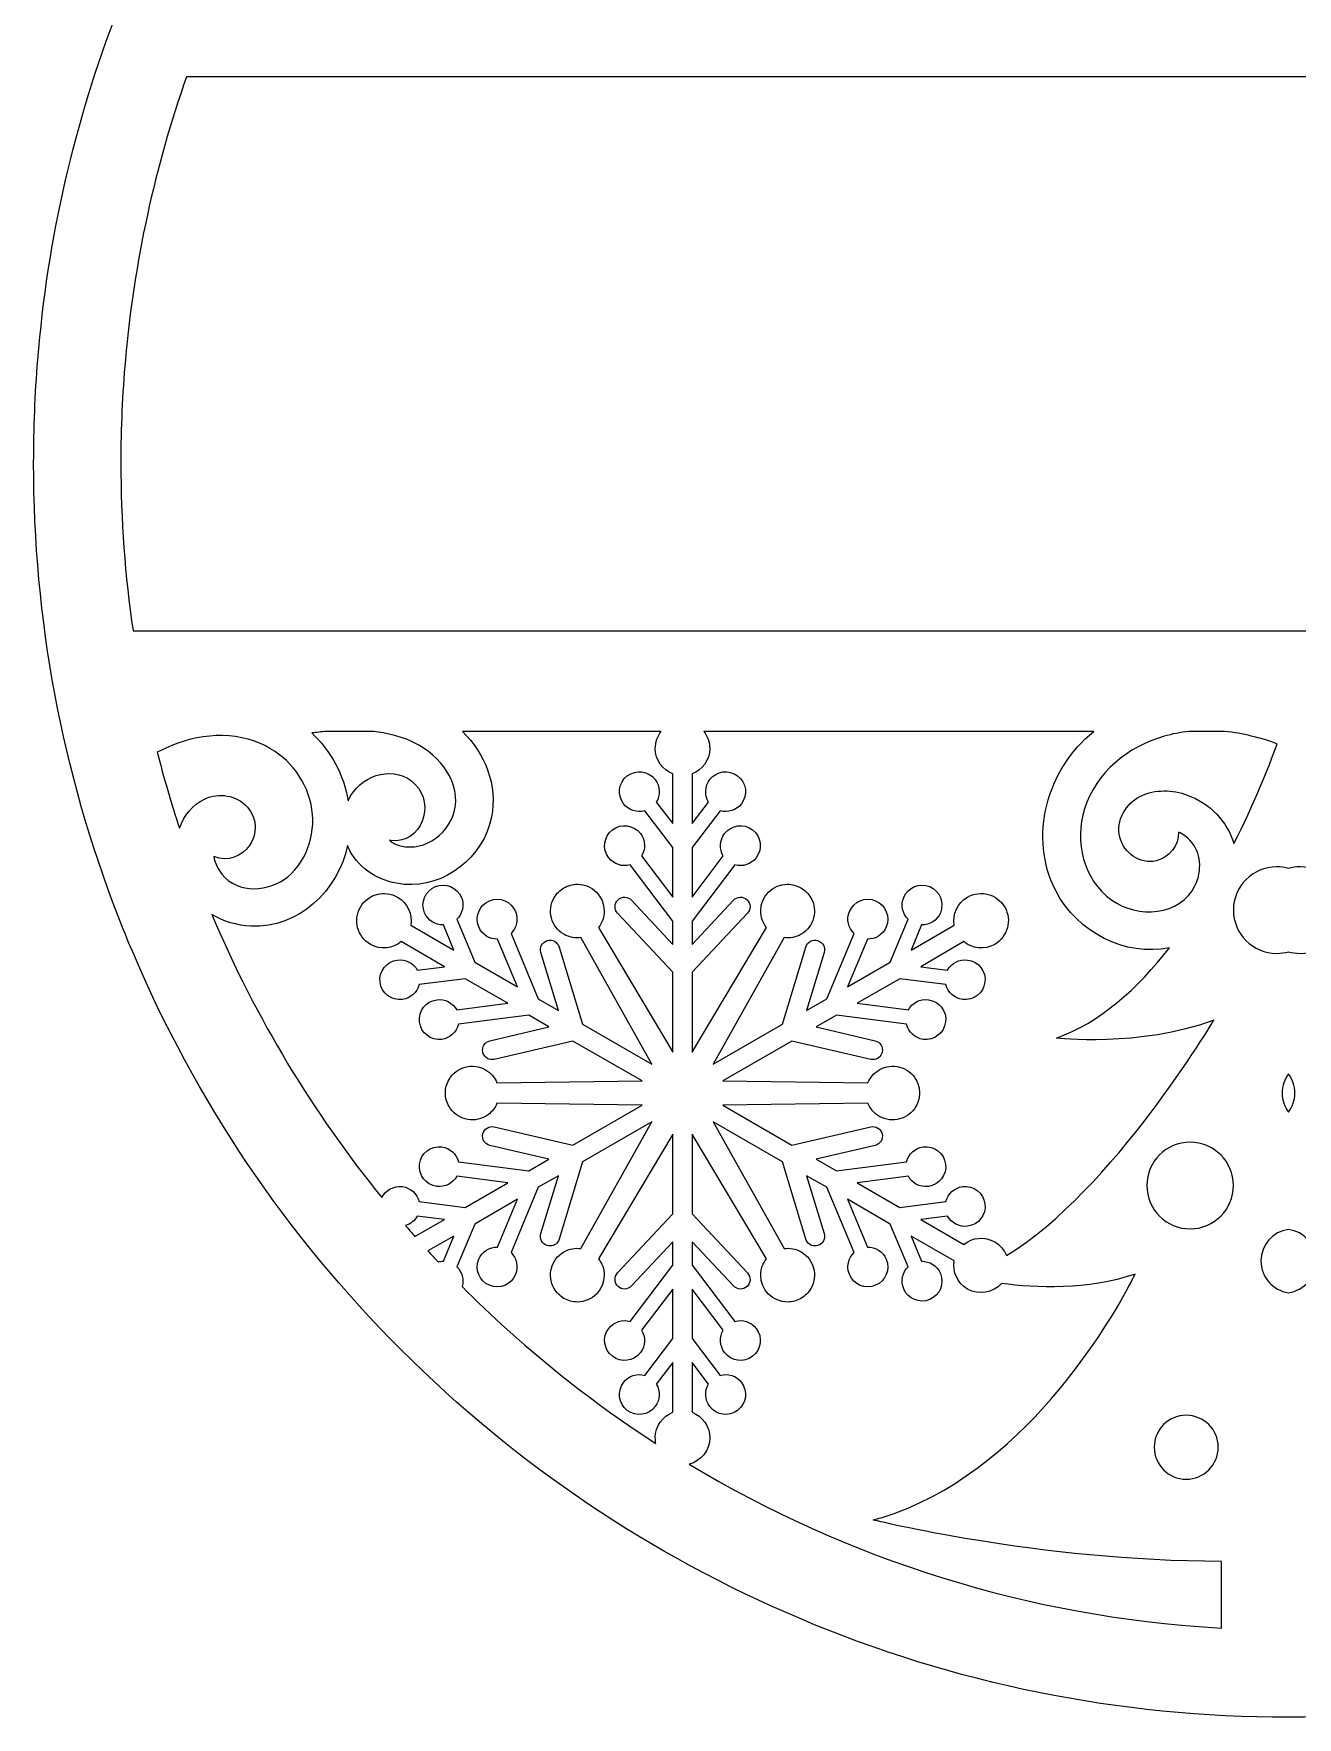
# Model space of a CAD drawing. Extents: x 245 to 395, y -200 to 2.
# Drawn here: x 244.9 to 320.5, y -200 to -99.2 of the extents above; entities that cross this region are included whole.
import ezdxf

# ---------------------------------------------------------------- set-up
doc = ezdxf.new("R2010")
doc.units = 0
doc.header["$MEASUREMENT"] = 0
doc.layers.add('Layer 1', color=7, linetype='Continuous', lineweight=0)

msp = doc.modelspace()

# ---------------------------------------------------------------- linework, layer by layer
at = {"layer": 'Layer 1'}
for points, knots in [([(394.88, -118.71), (394.3, -111.49), (392.69, -104.46), (390.07, -97.72), (389.8, -97.02), (389.52, -96.32), (389.22, -95.63), (387.93, -92.57), (386.45, -89.63), (384.79, -86.8), (384.3, -85.97), (383.8, -85.16), (383.29, -84.36), (382.72, -83.47), (382.13, -82.59), (381.52, -81.72), (385.57, -83.45), (390.63, -83.06), (393.21, -79.07), (393.68, -78.35), (393.04, -77.55), (392.3, -77.49), (387.58, -77.11), (384.89, -72.02), (383.73, -67.98), (382.27, -62.93), (381.74, -57.31), (378.04, -53.26), (376.43, -51.5), (374.46, -50.28), (372.32, -49.44), (375.06, -49.08), (377.74, -48.41), (380.25, -47.16), (384.93, -44.83), (388.84, -40.4), (389.04, -34.99), (389.28, -29), (385.24, -23.87), (380.59, -20.58), (375.56, -17.02), (369.61, -15.14), (364.36, -11.96), (361.85, -10.43), (359.72, -8.58), (357.75, -6.39), (356.03, -4.46), (354.29, -2.41), (351.98, -1.16), (346.82, 1.65), (340.86, -1), (337.47, -5.3), (335.6, -7.68), (334.35, -10.45), (333.26, -13.26), (332.02, -16.43), (330.86, -19.65), (329.68, -22.85), (329.47, -23.42), (329.26, -23.98), (329.05, -24.55), (328.59, -22.86), (327.26, -21.48), (325.5, -20.69), (324.06, -20.05), (322.44, -19.63), (320.89, -19.4), (320.6, -19.36), (320.3, -19.34), (320, -19.33), (319.7, -19.34), (319.41, -19.36), (319.11, -19.4), (317.56, -19.63), (315.94, -20.05), (314.5, -20.69), (312.74, -21.48), (311.41, -22.86), (310.96, -24.55), (310.74, -23.98), (310.53, -23.42), (310.32, -22.85), (309.14, -19.65), (307.98, -16.43), (306.74, -13.26), (305.65, -10.45), (304.4, -7.68), (302.53, -5.3), (299.14, -1), (293.18, 1.65), (288.02, -1.16), (285.71, -2.41), (283.97, -4.46), (282.25, -6.39), (280.28, -8.58), (278.16, -10.43), (275.64, -11.96), (270.39, -15.14), (264.44, -17.02), (259.41, -20.58), (254.76, -23.87), (250.72, -29), (250.96, -34.99), (251.16, -40.4), (255.07, -44.83), (259.75, -47.16), (262.26, -48.41), (264.94, -49.08), (267.69, -49.44), (265.54, -50.28), (263.57, -51.5), (261.96, -53.26), (258.26, -57.31), (257.73, -62.93), (256.27, -67.98), (255.11, -72.02), (252.42, -77.11), (247.7, -77.49), (246.96, -77.55), (246.33, -78.35), (246.8, -79.07), (249.37, -83.06), (254.43, -83.45), (258.48, -81.72), (257.87, -82.59), (257.28, -83.47), (256.71, -84.36), (256.2, -85.16), (255.7, -85.97), (255.21, -86.8), (253.55, -89.63), (252.07, -92.57), (250.78, -95.63), (250.48, -96.32), (250.2, -97.02), (249.93, -97.72), (247.31, -104.46), (245.7, -111.49), (245.12, -118.71), (244.95, -120.75), (244.87, -122.8), (244.87, -124.87), (244.87, -134.25), (246.57, -143.37), (249.93, -152.02), (250.2, -152.72), (250.48, -153.42), (250.78, -154.12), (254.56, -163.06), (259.98, -171.1), (266.88, -178), (273.77, -184.89), (281.81, -190.31), (290.76, -194.09), (300.02, -198.01), (309.86, -200), (320, -200), (330.14, -200), (339.98, -198.01), (349.24, -194.09), (358.19, -190.31), (366.23, -184.89), (373.12, -178), (380.02, -171.1), (385.44, -163.06), (389.22, -154.12), (389.52, -153.42), (389.8, -152.72), (390.07, -152.02), (393.43, -143.37), (395.13, -134.25), (395.13, -124.87), (395.13, -122.8), (395.05, -120.75), (394.88, -118.71)], [0, 0, 0, 0, 1, 1, 1, 2, 2, 2, 3, 3, 3, 4, 4, 4, 5, 5, 5, 6, 6, 6, 7, 7, 7, 8, 8, 8, 9, 9, 9, 10, 10, 10, 11, 11, 11, 12, 12, 12, 13, 13, 13, 14, 14, 14, 15, 15, 15, 16, 16, 16, 17, 17, 17, 18, 18, 18, 19, 19, 19, 20, 20, 20, 21, 21, 21, 22, 22, 22, 23, 23, 23, 24, 24, 24, 25, 25, 25, 26, 26, 26, 27, 27, 27, 28, 28, 28, 29, 29, 29, 30, 30, 30, 31, 31, 31, 32, 32, 32, 33, 33, 33, 34, 34, 34, 35, 35, 35, 36, 36, 36, 37, 37, 37, 38, 38, 38, 39, 39, 39, 40, 40, 40, 41, 41, 41, 42, 42, 42, 43, 43, 43, 44, 44, 44, 45, 45, 45, 46, 46, 46, 47, 47, 47, 48, 48, 48, 49, 49, 49, 50, 50, 50, 51, 51, 51, 52, 52, 52, 53, 53, 53, 54, 54, 54, 55, 55, 55, 56, 56, 56, 57, 57, 57, 58, 58, 58, 58]), ([(389.18, -134.93), (389.18, -134.93), (320, -134.93), (320, -134.93), (320, -134.93), (250.82, -134.93), (250.82, -134.93), (250.34, -131.65), (250.09, -128.29), (250.09, -124.87), (250.09, -122.79), (250.18, -120.74), (250.36, -118.71), (250.88, -112.82), (252.13, -107.14), (254.02, -101.76), (254.02, -101.76), (254.02, -101.76), (254.02, -101.76), (254.02, -101.76), (320, -101.76), (320, -101.76), (320, -101.76), (385.98, -101.76), (385.98, -101.76), (385.98, -101.76), (385.98, -101.76), (385.98, -101.76), (387.87, -107.14), (389.12, -112.82), (389.64, -118.71), (389.82, -120.74), (389.91, -122.79), (389.91, -124.87), (389.91, -128.29), (389.66, -131.65), (389.18, -134.93)], [0, 0, 0, 0, 1, 1, 1, 2, 2, 2, 3, 3, 3, 4, 4, 4, 5, 5, 5, 6, 6, 6, 7, 7, 7, 8, 8, 8, 9, 9, 9, 10, 10, 10, 11, 11, 11, 12, 12, 12, 12]), ([(253.6, -146.75), (253.11, -145.26), (252.66, -143.74), (252.27, -142.2), (252.32, -142.18), (252.38, -142.15), (252.44, -142.13), (254.28, -141.17), (256.51, -140.85), (258.46, -141.69), (260.01, -142.37), (261.12, -143.68), (261.48, -145.34), (261.81, -146.88), (261.32, -148.63), (260.09, -149.66), (258.98, -150.57), (257.1, -150.71), (256.14, -149.51), (255.89, -149.21), (255.72, -148.83), (255.65, -148.44), (257.38, -149.17), (258.95, -146.97), (257.67, -145.5), (257.02, -144.76), (255.98, -144.61), (255.1, -145.01), (254.37, -145.35), (253.87, -146.01), (253.6, -146.75)], [0, 0, 0, 0, 1, 1, 1, 2, 2, 2, 3, 3, 3, 4, 4, 4, 5, 5, 5, 6, 6, 6, 7, 7, 7, 8, 8, 8, 9, 9, 9, 10, 10, 10, 10]), ([(283.14, -146.48), (283.14, -146.48), (282.15, -145.19), (282.15, -145.19), (282.4, -144.78), (282.39, -144.24), (282.08, -143.84), (281.68, -143.32), (280.93, -143.22), (280.41, -143.62), (279.89, -144.02), (279.79, -144.77), (280.19, -145.29), (280.49, -145.69), (281, -145.84), (281.46, -145.71), (281.46, -145.71), (283.14, -147.92), (283.14, -147.92), (283.14, -147.92), (283.14, -150.88), (283.14, -150.88), (283.14, -150.88), (281.27, -148.42), (281.27, -148.42), (281.52, -148.01), (281.5, -147.48), (281.2, -147.08), (280.8, -146.55), (280.05, -146.45), (279.53, -146.85), (279, -147.25), (278.9, -148), (279.3, -148.52), (279.61, -148.93), (280.12, -149.08), (280.58, -148.95), (280.58, -148.95), (283.14, -152.32), (283.14, -152.32), (283.14, -152.32), (283.14, -153.71), (283.14, -153.71), (283.14, -153.71), (280.67, -151.07), (280.67, -151.07), (280.45, -150.84), (280.09, -150.82), (279.86, -151.04), (279.63, -151.26), (279.62, -151.62), (279.83, -151.85), (279.83, -151.85), (283.14, -155.38), (283.14, -155.38), (283.14, -155.38), (283.14, -160.16), (283.14, -160.16), (283.14, -160.16), (278.69, -152.7), (278.69, -152.7), (278.9, -152.42), (279.03, -152.08), (279.03, -151.71), (279.03, -150.83), (278.31, -150.11), (277.43, -150.11), (277.28, -150.11), (277.14, -150.13), (277, -150.17), (276.87, -150.2), (276.74, -150.26), (276.62, -150.33), (276.38, -150.46), (276.18, -150.66), (276.03, -150.92), (275.59, -151.68), (275.85, -152.66), (276.62, -153.11), (276.94, -153.29), (277.3, -153.35), (277.64, -153.31), (277.64, -153.31), (281.88, -160.89), (281.88, -160.89), (281.88, -160.89), (277.74, -158.5), (277.74, -158.5), (277.74, -158.5), (276.33, -153.87), (276.33, -153.87), (276.24, -153.57), (275.92, -153.39), (275.62, -153.49), (275.32, -153.58), (275.15, -153.9), (275.24, -154.2), (275.24, -154.2), (276.29, -157.67), (276.29, -157.67), (276.29, -157.67), (275.08, -156.97), (275.08, -156.97), (275.08, -156.97), (273.45, -153.06), (273.45, -153.06), (273.79, -152.73), (273.91, -152.21), (273.72, -151.75), (273.47, -151.14), (272.77, -150.85), (272.16, -151.1), (271.55, -151.36), (271.26, -152.06), (271.52, -152.67), (271.71, -153.13), (272.17, -153.41), (272.64, -153.4), (272.64, -153.4), (273.84, -156.25), (273.84, -156.25), (273.84, -156.25), (271.28, -154.77), (271.28, -154.77), (271.28, -154.77), (270.21, -152.21), (270.21, -152.21), (270.55, -151.88), (270.67, -151.36), (270.48, -150.9), (270.22, -150.29), (269.52, -150), (268.92, -150.25), (268.31, -150.51), (268.02, -151.21), (268.27, -151.82), (268.47, -152.28), (268.93, -152.56), (269.4, -152.55), (269.4, -152.55), (270.03, -154.05), (270.03, -154.05), (270.03, -154.05), (267.45, -152.56), (267.45, -152.56), (267.56, -151.91), (267.26, -151.23), (266.65, -150.88), (265.88, -150.44), (264.88, -150.7), (264.43, -151.48), (263.98, -152.26), (264.25, -153.26), (265.03, -153.71), (265.63, -154.06), (266.37, -153.97), (266.87, -153.55), (266.87, -153.55), (269.46, -155.05), (269.46, -155.05), (269.46, -155.05), (267.84, -155.25), (267.84, -155.25), (267.61, -154.84), (267.14, -154.58), (266.64, -154.65), (265.99, -154.73), (265.53, -155.33), (265.61, -155.98), (265.69, -156.63), (266.29, -157.1), (266.95, -157.01), (267.45, -156.95), (267.83, -156.58), (267.95, -156.12), (267.95, -156.12), (270.7, -155.77), (270.7, -155.77), (270.7, -155.77), (273.26, -157.24), (273.26, -157.24), (273.26, -157.24), (270.2, -157.64), (270.2, -157.64), (269.97, -157.22), (269.5, -156.96), (269, -157.03), (268.35, -157.11), (267.88, -157.71), (267.97, -158.36), (268.05, -159.02), (268.65, -159.48), (269.3, -159.4), (269.8, -159.33), (270.19, -158.96), (270.31, -158.5), (270.31, -158.5), (274.51, -157.96), (274.51, -157.96), (274.51, -157.96), (275.71, -158.66), (275.71, -158.66), (275.71, -158.66), (272.19, -159.48), (272.19, -159.48), (271.88, -159.56), (271.69, -159.86), (271.76, -160.17), (271.82, -160.43), (272.06, -160.61), (272.32, -160.61), (272.36, -160.61), (272.4, -160.61), (272.45, -160.6), (272.45, -160.6), (277.16, -159.5), (277.16, -159.5), (277.16, -159.5), (281.31, -161.89), (281.31, -161.89), (281.31, -161.89), (272.61, -162.01), (272.61, -162.01), (272.48, -161.69), (272.25, -161.41), (271.93, -161.22), (271.16, -160.78), (270.18, -161.04), (269.74, -161.81), (269.59, -162.07), (269.52, -162.34), (269.53, -162.62), (269.52, -162.89), (269.59, -163.17), (269.74, -163.42), (270.18, -164.19), (271.16, -164.45), (271.93, -164.01), (272.25, -163.83), (272.48, -163.55), (272.61, -163.23), (272.61, -163.23), (281.31, -163.35), (281.31, -163.35), (281.31, -163.35), (277.16, -165.74), (277.16, -165.74), (277.16, -165.74), (272.45, -164.64), (272.45, -164.64), (272.14, -164.57), (271.83, -164.76), (271.76, -165.06), (271.69, -165.37), (271.88, -165.68), (272.19, -165.75), (272.19, -165.75), (275.71, -166.58), (275.71, -166.58), (275.71, -166.58), (274.51, -167.27), (274.51, -167.27), (274.51, -167.27), (270.31, -166.73), (270.31, -166.73), (270.19, -166.27), (269.8, -165.9), (269.3, -165.84), (268.65, -165.76), (268.05, -166.22), (267.97, -166.87), (267.88, -167.52), (268.35, -168.12), (269, -168.21), (269.5, -168.27), (269.97, -168.02), (270.2, -167.6), (270.2, -167.6), (273.26, -167.99), (273.26, -167.99), (273.26, -167.99), (270.7, -169.47), (270.7, -169.47), (270.7, -169.47), (267.95, -169.12), (267.95, -169.12), (267.83, -168.65), (267.45, -168.29), (266.95, -168.22), (266.43, -168.16), (265.94, -168.43), (265.72, -168.88), (261.6, -163.8), (258.17, -158.13), (255.58, -152.02), (255.57, -151.99), (255.55, -151.95), (255.54, -151.92), (256.23, -152.34), (257.03, -152.58), (257.88, -152.62), (260.74, -152.77), (263.1, -150.48), (263.67, -147.79), (263.74, -147.97), (263.82, -148.14), (263.92, -148.31), (264.6, -149.4), (265.8, -150.01), (267.05, -150.12), (269.48, -150.33), (271.82, -148.47), (272.28, -146.1), (272.66, -144.18), (271.89, -142.3), (270.55, -140.96), (270.55, -140.96), (282.44, -140.96), (282.44, -140.96), (282.22, -141.24), (282.09, -141.59), (282.09, -141.98), (282.09, -142.67), (282.53, -143.27), (283.14, -143.5), (283.14, -143.5), (283.14, -146.48), (283.14, -146.48)], [0, 0, 0, 0, 1, 1, 1, 2, 2, 2, 3, 3, 3, 4, 4, 4, 5, 5, 5, 6, 6, 6, 7, 7, 7, 8, 8, 8, 9, 9, 9, 10, 10, 10, 11, 11, 11, 12, 12, 12, 13, 13, 13, 14, 14, 14, 15, 15, 15, 16, 16, 16, 17, 17, 17, 18, 18, 18, 19, 19, 19, 20, 20, 20, 21, 21, 21, 22, 22, 22, 23, 23, 23, 24, 24, 24, 25, 25, 25, 26, 26, 26, 27, 27, 27, 28, 28, 28, 29, 29, 29, 30, 30, 30, 31, 31, 31, 32, 32, 32, 33, 33, 33, 34, 34, 34, 35, 35, 35, 36, 36, 36, 37, 37, 37, 38, 38, 38, 39, 39, 39, 40, 40, 40, 41, 41, 41, 42, 42, 42, 43, 43, 43, 44, 44, 44, 45, 45, 45, 46, 46, 46, 47, 47, 47, 48, 48, 48, 49, 49, 49, 50, 50, 50, 51, 51, 51, 52, 52, 52, 53, 53, 53, 54, 54, 54, 55, 55, 55, 56, 56, 56, 57, 57, 57, 58, 58, 58, 59, 59, 59, 60, 60, 60, 61, 61, 61, 62, 62, 62, 63, 63, 63, 64, 64, 64, 65, 65, 65, 66, 66, 66, 67, 67, 67, 68, 68, 68, 69, 69, 69, 70, 70, 70, 71, 71, 71, 72, 72, 72, 73, 73, 73, 74, 74, 74, 75, 75, 75, 76, 76, 76, 77, 77, 77, 78, 78, 78, 79, 79, 79, 80, 80, 80, 81, 81, 81, 82, 82, 82, 83, 83, 83, 84, 84, 84, 85, 85, 85, 86, 86, 86, 87, 87, 87, 88, 88, 88, 89, 89, 89, 90, 90, 90, 91, 91, 91, 92, 92, 92, 93, 93, 93, 94, 94, 94, 95, 95, 95, 96, 96, 96, 97, 97, 97, 98, 98, 98, 99, 99, 99, 100, 100, 100, 101, 101, 101, 102, 102, 102, 103, 103, 103, 104, 104, 104, 105, 105, 105, 106, 106, 106, 107, 107, 107, 108, 108, 108, 109, 109, 109, 109]), ([(267.72, -144.13), (266.55, -142.95), (264.64, -143.49), (263.85, -144.82), (263.8, -144.91), (263.75, -145.01), (263.7, -145.11), (263.44, -143.56), (262.67, -142.13), (261.52, -141.05), (261.81, -141.02), (262.1, -140.99), (262.39, -140.96), (262.39, -140.96), (265.23, -140.96), (265.23, -140.96), (265.98, -141.05), (266.71, -141.22), (267.41, -141.52), (268.93, -142.18), (270.38, -143.71), (270.11, -145.5), (269.88, -146.99), (268.34, -148.19), (266.84, -147.81), (266.6, -147.75), (266.36, -147.64), (266.17, -147.48), (266.2, -147.49), (266.23, -147.49), (266.27, -147.5), (268.09, -147.69), (268.92, -145.34), (267.72, -144.13)], [0, 0, 0, 0, 1, 1, 1, 2, 2, 2, 3, 3, 3, 4, 4, 4, 5, 5, 5, 6, 6, 6, 7, 7, 7, 8, 8, 8, 9, 9, 9, 10, 10, 10, 11, 11, 11, 11]), ([(287.58, -151.04), (287.35, -150.82), (286.98, -150.84), (286.77, -151.07), (286.77, -151.07), (284.29, -153.71), (284.29, -153.71), (284.29, -153.71), (284.29, -152.32), (284.29, -152.32), (284.29, -152.32), (286.86, -148.95), (286.86, -148.95), (287.32, -149.08), (287.83, -148.93), (288.13, -148.52), (288.53, -148), (288.43, -147.25), (287.91, -146.85), (287.38, -146.45), (286.64, -146.55), (286.24, -147.08), (285.93, -147.48), (285.92, -148.01), (286.16, -148.42), (286.16, -148.42), (284.29, -150.88), (284.29, -150.88), (284.29, -150.88), (284.29, -147.92), (284.29, -147.92), (284.29, -147.92), (285.97, -145.71), (285.97, -145.71), (286.43, -145.84), (286.94, -145.69), (287.25, -145.29), (287.65, -144.77), (287.55, -144.02), (287.02, -143.62), (286.5, -143.22), (285.75, -143.32), (285.35, -143.84), (285.04, -144.24), (285.03, -144.78), (285.28, -145.19), (285.28, -145.19), (284.29, -146.48), (284.29, -146.48), (284.29, -146.48), (284.29, -143.5), (284.29, -143.5), (284.91, -143.27), (285.35, -142.67), (285.35, -141.98), (285.35, -141.59), (285.21, -141.24), (284.99, -140.96), (284.99, -140.96), (308.34, -140.96), (308.34, -140.96), (305.54, -143.22), (304.39, -147.28), (306.08, -150.53), (307.36, -152.98), (310.23, -154.48), (312.87, -153.91), (310.96, -156.37), (308.69, -158.42), (306.1, -159.32), (306.1, -159.32), (311.05, -159.91), (315.52, -158.26), (315.52, -158.26), (309.52, -168.44), (303.11, -172.35), (302.98, -172.02), (302.74, -171.72), (302.41, -171.53), (301.8, -171.18), (301.07, -171.26), (300.56, -171.68), (300.56, -171.68), (297.98, -170.19), (297.98, -170.19), (297.98, -170.19), (299.59, -169.98), (299.59, -169.98), (299.82, -170.4), (300.29, -170.65), (300.79, -170.59), (301.45, -170.51), (301.91, -169.91), (301.82, -169.25), (301.74, -168.6), (301.14, -168.14), (300.49, -168.22), (299.99, -168.29), (299.6, -168.65), (299.48, -169.12), (299.48, -169.12), (296.73, -169.47), (296.73, -169.47), (296.73, -169.47), (294.17, -167.99), (294.17, -167.99), (294.17, -167.99), (297.24, -167.6), (297.24, -167.6), (297.47, -168.02), (297.93, -168.27), (298.44, -168.21), (299.09, -168.12), (299.55, -167.52), (299.47, -166.87), (299.38, -166.22), (298.78, -165.76), (298.13, -165.84), (297.63, -165.9), (297.24, -166.27), (297.13, -166.73), (297.13, -166.73), (292.93, -167.27), (292.93, -167.27), (292.93, -167.27), (291.72, -166.58), (291.72, -166.58), (291.72, -166.58), (295.25, -165.75), (295.25, -165.75), (295.55, -165.68), (295.75, -165.37), (295.67, -165.06), (295.6, -164.76), (295.29, -164.57), (294.99, -164.64), (294.99, -164.64), (290.27, -165.74), (290.27, -165.74), (290.27, -165.74), (286.13, -163.35), (286.13, -163.35), (286.13, -163.35), (294.82, -163.23), (294.82, -163.23), (294.95, -163.55), (295.18, -163.83), (295.5, -164.01), (296.27, -164.45), (297.25, -164.19), (297.69, -163.42), (297.84, -163.17), (297.91, -162.89), (297.91, -162.62), (297.91, -162.34), (297.84, -162.07), (297.69, -161.81), (297.25, -161.04), (296.27, -160.78), (295.5, -161.22), (295.18, -161.41), (294.95, -161.69), (294.82, -162.01), (294.82, -162.01), (286.13, -161.89), (286.13, -161.89), (286.13, -161.89), (290.27, -159.5), (290.27, -159.5), (290.27, -159.5), (294.99, -160.6), (294.99, -160.6), (295.03, -160.61), (295.07, -160.61), (295.12, -160.61), (295.38, -160.61), (295.61, -160.43), (295.67, -160.17), (295.75, -159.86), (295.55, -159.56), (295.25, -159.48), (295.25, -159.48), (291.72, -158.66), (291.72, -158.66), (291.72, -158.66), (292.93, -157.96), (292.93, -157.96), (292.93, -157.96), (297.13, -158.5), (297.13, -158.5), (297.24, -158.96), (297.63, -159.33), (298.13, -159.4), (298.78, -159.48), (299.38, -159.02), (299.47, -158.36), (299.55, -157.71), (299.09, -157.11), (298.44, -157.03), (297.93, -156.96), (297.47, -157.22), (297.24, -157.64), (297.24, -157.64), (294.17, -157.24), (294.17, -157.24), (294.17, -157.24), (296.73, -155.77), (296.73, -155.77), (296.73, -155.77), (299.48, -156.12), (299.48, -156.12), (299.6, -156.58), (299.99, -156.95), (300.49, -157.01), (301.14, -157.1), (301.74, -156.63), (301.82, -155.98), (301.91, -155.33), (301.45, -154.73), (300.79, -154.65), (300.29, -154.58), (299.82, -154.84), (299.59, -155.25), (299.59, -155.25), (297.98, -155.05), (297.98, -155.05), (297.98, -155.05), (300.56, -153.55), (300.56, -153.55), (301.07, -153.97), (301.8, -154.06), (302.41, -153.71), (303.19, -153.26), (303.46, -152.26), (303.01, -151.48), (302.56, -150.7), (301.56, -150.44), (300.78, -150.88), (300.17, -151.23), (299.88, -151.91), (299.99, -152.56), (299.99, -152.56), (297.4, -154.05), (297.4, -154.05), (297.4, -154.05), (298.03, -152.55), (298.03, -152.55), (298.51, -152.56), (298.97, -152.28), (299.16, -151.82), (299.41, -151.21), (299.13, -150.51), (298.52, -150.25), (297.91, -150), (297.21, -150.29), (296.96, -150.9), (296.76, -151.36), (296.89, -151.88), (297.23, -152.21), (297.23, -152.21), (296.16, -154.77), (296.16, -154.77), (296.16, -154.77), (293.6, -156.25), (293.6, -156.25), (293.6, -156.25), (294.79, -153.4), (294.79, -153.4), (295.27, -153.41), (295.72, -153.13), (295.92, -152.67), (296.17, -152.06), (295.88, -151.36), (295.28, -151.1), (294.67, -150.85), (293.97, -151.14), (293.71, -151.75), (293.52, -152.21), (293.64, -152.73), (293.99, -153.06), (293.99, -153.06), (292.35, -156.97), (292.35, -156.97), (292.35, -156.97), (291.15, -157.67), (291.15, -157.67), (291.15, -157.67), (292.2, -154.2), (292.2, -154.2), (292.29, -153.9), (292.12, -153.58), (291.81, -153.49), (291.51, -153.39), (291.19, -153.57), (291.1, -153.87), (291.1, -153.87), (289.7, -158.5), (289.7, -158.5), (289.7, -158.5), (285.56, -160.89), (285.56, -160.89), (285.56, -160.89), (289.8, -153.31), (289.8, -153.31), (290.14, -153.35), (290.5, -153.29), (290.82, -153.11), (291.58, -152.66), (291.85, -151.68), (291.4, -150.92), (291.33, -150.79), (291.24, -150.68), (291.14, -150.58), (291.04, -150.48), (290.93, -150.4), (290.81, -150.33), (290.58, -150.19), (290.3, -150.11), (290.01, -150.11), (289.12, -150.11), (288.4, -150.83), (288.4, -151.71), (288.4, -152.08), (288.53, -152.42), (288.74, -152.7), (288.74, -152.7), (284.29, -160.16), (284.29, -160.16), (284.29, -160.16), (284.29, -155.38), (284.29, -155.38), (284.29, -155.38), (287.6, -151.85), (287.6, -151.85), (287.82, -151.62), (287.81, -151.26), (287.58, -151.04)], [0, 0, 0, 0, 1, 1, 1, 2, 2, 2, 3, 3, 3, 4, 4, 4, 5, 5, 5, 6, 6, 6, 7, 7, 7, 8, 8, 8, 9, 9, 9, 10, 10, 10, 11, 11, 11, 12, 12, 12, 13, 13, 13, 14, 14, 14, 15, 15, 15, 16, 16, 16, 17, 17, 17, 18, 18, 18, 19, 19, 19, 20, 20, 20, 21, 21, 21, 22, 22, 22, 23, 23, 23, 24, 24, 24, 25, 25, 25, 26, 26, 26, 27, 27, 27, 28, 28, 28, 29, 29, 29, 30, 30, 30, 31, 31, 31, 32, 32, 32, 33, 33, 33, 34, 34, 34, 35, 35, 35, 36, 36, 36, 37, 37, 37, 38, 38, 38, 39, 39, 39, 40, 40, 40, 41, 41, 41, 42, 42, 42, 43, 43, 43, 44, 44, 44, 45, 45, 45, 46, 46, 46, 47, 47, 47, 48, 48, 48, 49, 49, 49, 50, 50, 50, 51, 51, 51, 52, 52, 52, 53, 53, 53, 54, 54, 54, 55, 55, 55, 56, 56, 56, 57, 57, 57, 58, 58, 58, 59, 59, 59, 60, 60, 60, 61, 61, 61, 62, 62, 62, 63, 63, 63, 64, 64, 64, 65, 65, 65, 66, 66, 66, 67, 67, 67, 68, 68, 68, 69, 69, 69, 70, 70, 70, 71, 71, 71, 72, 72, 72, 73, 73, 73, 74, 74, 74, 75, 75, 75, 76, 76, 76, 77, 77, 77, 78, 78, 78, 79, 79, 79, 80, 80, 80, 81, 81, 81, 82, 82, 82, 83, 83, 83, 84, 84, 84, 85, 85, 85, 86, 86, 86, 87, 87, 87, 88, 88, 88, 89, 89, 89, 90, 90, 90, 91, 91, 91, 92, 92, 92, 93, 93, 93, 94, 94, 94, 95, 95, 95, 96, 96, 96, 97, 97, 97, 98, 98, 98, 99, 99, 99, 100, 100, 100, 101, 101, 101, 102, 102, 102, 103, 103, 103, 104, 104, 104, 105, 105, 105, 106, 106, 106, 107, 107, 107, 108, 108, 108, 109, 109, 109, 110, 110, 110, 111, 111, 111, 112, 112, 112, 112]), ([(309.9, -147.3), (310.13, -148.23), (311.11, -148.94), (312.07, -148.71), (312.88, -148.51), (313.43, -147.78), (313.42, -146.99), (313.68, -147.11), (313.91, -147.28), (314.1, -147.48), (314.79, -148.19), (314.83, -149.3), (314.42, -150.17), (313.51, -152.04), (310.97, -152.17), (309.42, -151.06), (307.7, -149.82), (307.17, -147.56), (307.79, -145.6), (308.47, -143.4), (310.39, -141.87), (312.55, -141.25), (313.04, -141.11), (313.53, -141.02), (314.02, -140.96), (314.02, -140.96), (316.18, -140.96), (316.18, -140.96), (317.25, -141.07), (318.31, -141.34), (319.33, -141.7), (318.78, -143.18), (317.91, -145.35), (316.73, -147.68), (316.32, -146.34), (315.32, -145.28), (313.94, -144.77), (313.07, -144.45), (312, -144.41), (311.15, -144.83), (310.26, -145.27), (309.65, -146.29), (309.9, -147.3)], [0, 0, 0, 0, 1, 1, 1, 2, 2, 2, 3, 3, 3, 4, 4, 4, 5, 5, 5, 6, 6, 6, 7, 7, 7, 8, 8, 8, 9, 9, 9, 10, 10, 10, 11, 11, 11, 12, 12, 12, 13, 13, 13, 14, 14, 14, 14]), ([(320.71, -154.25), (320.46, -154.25), (320.22, -154.22), (320, -154.16), (319.78, -154.22), (319.54, -154.25), (319.29, -154.25), (317.86, -154.25), (316.7, -153.09), (316.7, -151.66), (316.7, -150.23), (317.86, -149.07), (319.29, -149.07), (319.54, -149.07), (319.78, -149.11), (320, -149.17), (320.22, -149.11), (320.46, -149.07), (320.71, -149.07), (322.14, -149.07), (323.3, -150.23), (323.3, -151.66), (323.3, -153.09), (322.14, -154.25), (320.71, -154.25)], [0, 0, 0, 0, 1, 1, 1, 2, 2, 2, 3, 3, 3, 4, 4, 4, 5, 5, 5, 6, 6, 6, 7, 7, 7, 8, 8, 8, 8]), ([(319.62, -162.62), (319.62, -162.19), (319.76, -161.79), (320, -161.47), (320.24, -161.79), (320.38, -162.19), (320.38, -162.62), (320.38, -163.05), (320.24, -163.44), (320, -163.76), (319.76, -163.44), (319.62, -163.05), (319.62, -162.62)], [0, 0, 0, 0, 1, 1, 1, 2, 2, 2, 3, 3, 3, 4, 4, 4, 4]), ([(283.14, -169.85), (283.14, -169.85), (279.83, -173.39), (279.83, -173.39), (279.62, -173.62), (279.63, -173.98), (279.86, -174.2), (279.97, -174.3), (280.11, -174.35), (280.25, -174.35), (280.4, -174.35), (280.55, -174.29), (280.67, -174.17), (280.67, -174.17), (283.14, -171.53), (283.14, -171.53), (283.14, -171.53), (283.14, -172.92), (283.14, -172.92), (283.14, -172.92), (280.58, -176.29), (280.58, -176.29), (280.12, -176.16), (279.61, -176.31), (279.3, -176.71), (278.9, -177.24), (279, -177.98), (279.53, -178.38), (280.05, -178.78), (280.8, -178.68), (281.2, -178.16), (281.5, -177.76), (281.52, -177.22), (281.27, -176.82), (281.27, -176.82), (283.14, -174.36), (283.14, -174.36), (283.14, -174.36), (283.14, -177.31), (283.14, -177.31), (283.14, -177.31), (281.46, -179.52), (281.46, -179.52), (281, -179.39), (280.49, -179.54), (280.19, -179.94), (279.79, -180.47), (279.89, -181.22), (280.41, -181.62), (280.93, -182.02), (281.68, -181.92), (282.08, -181.39), (282.39, -180.99), (282.4, -180.46), (282.15, -180.05), (282.15, -180.05), (283.14, -178.75), (283.14, -178.75), (283.14, -178.75), (283.14, -181.73), (283.14, -181.73), (282.53, -181.97), (282.09, -182.56), (282.09, -183.26), (282.09, -183.38), (282.1, -183.49), (282.12, -183.6), (277.93, -180.89), (274.04, -177.73), (270.52, -174.21), (270.65, -173.78), (270.52, -173.32), (270.21, -173.02), (270.21, -173.02), (271.28, -170.46), (271.28, -170.46), (271.28, -170.46), (273.84, -168.98), (273.84, -168.98), (273.84, -168.98), (272.64, -171.84), (272.64, -171.84), (272.17, -171.83), (271.71, -172.1), (271.52, -172.57), (271.26, -173.18), (271.55, -173.88), (272.16, -174.13), (272.77, -174.38), (273.47, -174.1), (273.72, -173.49), (273.91, -173.02), (273.79, -172.5), (273.45, -172.17), (273.45, -172.17), (275.08, -168.26), (275.08, -168.26), (275.08, -168.26), (276.29, -167.57), (276.29, -167.57), (276.29, -167.57), (275.24, -171.03), (275.24, -171.03), (275.15, -171.34), (275.32, -171.66), (275.62, -171.75), (275.68, -171.77), (275.73, -171.77), (275.79, -171.77), (276.03, -171.77), (276.26, -171.61), (276.33, -171.37), (276.33, -171.37), (277.74, -166.73), (277.74, -166.73), (277.74, -166.73), (281.88, -164.34), (281.88, -164.34), (281.88, -164.34), (277.64, -171.93), (277.64, -171.93), (277.3, -171.88), (276.94, -171.94), (276.62, -172.13), (275.85, -172.57), (275.59, -173.55), (276.03, -174.32), (276.18, -174.57), (276.38, -174.77), (276.62, -174.91), (276.86, -175.05), (277.13, -175.13), (277.43, -175.13), (278.31, -175.13), (279.03, -174.41), (279.03, -173.52), (279.03, -173.15), (278.9, -172.81), (278.69, -172.54), (278.69, -172.54), (283.14, -165.07), (283.14, -165.07), (283.14, -165.07), (283.14, -169.85), (283.14, -169.85)], [0, 0, 0, 0, 1, 1, 1, 2, 2, 2, 3, 3, 3, 4, 4, 4, 5, 5, 5, 6, 6, 6, 7, 7, 7, 8, 8, 8, 9, 9, 9, 10, 10, 10, 11, 11, 11, 12, 12, 12, 13, 13, 13, 14, 14, 14, 15, 15, 15, 16, 16, 16, 17, 17, 17, 18, 18, 18, 19, 19, 19, 20, 20, 20, 21, 21, 21, 22, 22, 22, 23, 23, 23, 24, 24, 24, 25, 25, 25, 26, 26, 26, 27, 27, 27, 28, 28, 28, 29, 29, 29, 30, 30, 30, 31, 31, 31, 32, 32, 32, 33, 33, 33, 34, 34, 34, 35, 35, 35, 36, 36, 36, 37, 37, 37, 38, 38, 38, 39, 39, 39, 40, 40, 40, 41, 41, 41, 42, 42, 42, 43, 43, 43, 44, 44, 44, 45, 45, 45, 46, 46, 46, 47, 47, 47, 48, 48, 48, 48]), ([(315.99, -194.66), (304.39, -194.01), (293.53, -190.5), (284.11, -184.84), (284.82, -184.66), (285.35, -184.03), (285.35, -183.26), (285.35, -182.56), (284.91, -181.97), (284.29, -181.73), (284.29, -181.73), (284.29, -178.75), (284.29, -178.75), (284.29, -178.75), (285.28, -180.05), (285.28, -180.05), (285.03, -180.46), (285.04, -180.99), (285.35, -181.39), (285.75, -181.92), (286.5, -182.02), (287.02, -181.62), (287.55, -181.22), (287.65, -180.47), (287.25, -179.94), (286.94, -179.54), (286.43, -179.39), (285.97, -179.52), (285.97, -179.52), (284.29, -177.31), (284.29, -177.31), (284.29, -177.31), (284.29, -174.36), (284.29, -174.36), (284.29, -174.36), (286.16, -176.82), (286.16, -176.82), (285.92, -177.22), (285.93, -177.76), (286.24, -178.16), (286.64, -178.68), (287.38, -178.78), (287.91, -178.38), (288.43, -177.98), (288.53, -177.24), (288.13, -176.71), (287.83, -176.31), (287.32, -176.16), (286.86, -176.29), (286.86, -176.29), (284.29, -172.92), (284.29, -172.92), (284.29, -172.92), (284.29, -171.53), (284.29, -171.53), (284.29, -171.53), (286.77, -174.17), (286.77, -174.17), (286.88, -174.29), (287.03, -174.35), (287.19, -174.35), (287.33, -174.35), (287.47, -174.3), (287.58, -174.2), (287.81, -173.98), (287.82, -173.62), (287.6, -173.39), (287.6, -173.39), (284.29, -169.85), (284.29, -169.85), (284.29, -169.85), (284.29, -165.07), (284.29, -165.07), (284.29, -165.07), (288.74, -172.54), (288.74, -172.54), (288.53, -172.81), (288.4, -173.15), (288.4, -173.52), (288.4, -174.41), (289.12, -175.13), (290.01, -175.13), (290.3, -175.13), (290.58, -175.05), (290.81, -174.91), (291.05, -174.77), (291.26, -174.57), (291.4, -174.32), (291.85, -173.55), (291.58, -172.57), (290.82, -172.13), (290.5, -171.94), (290.14, -171.88), (289.8, -171.93), (289.8, -171.93), (285.56, -164.34), (285.56, -164.34), (285.56, -164.34), (289.7, -166.73), (289.7, -166.73), (289.7, -166.73), (291.1, -171.37), (291.1, -171.37), (291.18, -171.61), (291.4, -171.77), (291.65, -171.77), (291.7, -171.77), (291.76, -171.77), (291.81, -171.75), (292.12, -171.66), (292.29, -171.34), (292.2, -171.03), (292.2, -171.03), (291.15, -167.57), (291.15, -167.57), (291.15, -167.57), (292.35, -168.26), (292.35, -168.26), (292.35, -168.26), (293.99, -172.17), (293.99, -172.17), (293.64, -172.5), (293.52, -173.02), (293.71, -173.49), (293.97, -174.1), (294.67, -174.38), (295.28, -174.13), (295.88, -173.88), (296.17, -173.18), (295.92, -172.57), (295.72, -172.1), (295.27, -171.83), (294.79, -171.84), (294.79, -171.84), (293.6, -168.98), (293.6, -168.98), (293.6, -168.98), (296.16, -170.46), (296.16, -170.46), (296.16, -170.46), (297.23, -173.02), (297.23, -173.02), (296.89, -173.35), (296.76, -173.87), (296.96, -174.34), (297.21, -174.95), (297.91, -175.23), (298.52, -174.98), (299.13, -174.73), (299.41, -174.03), (299.16, -173.42), (298.97, -172.95), (298.51, -172.68), (298.03, -172.69), (298.03, -172.69), (297.4, -171.18), (297.4, -171.18), (297.4, -171.18), (299.99, -172.67), (299.99, -172.67), (299.88, -173.32), (300.17, -174), (300.78, -174.35), (301.46, -174.74), (302.31, -174.59), (302.81, -174.02), (304.87, -174.29), (307.96, -174.43), (310.81, -173.46), (310.81, -173.46), (310.72, -173.64), (310.55, -173.98), (309.35, -176.27), (304.1, -185.47), (295.61, -188.05), (295.46, -188.09), (295.3, -188.14), (295.14, -188.18), (295.14, -188.18), (305.04, -190.66), (315.99, -190.66), (315.99, -190.66), (315.99, -194.66), (315.99, -194.66)], [0, 0, 0, 0, 1, 1, 1, 2, 2, 2, 3, 3, 3, 4, 4, 4, 5, 5, 5, 6, 6, 6, 7, 7, 7, 8, 8, 8, 9, 9, 9, 10, 10, 10, 11, 11, 11, 12, 12, 12, 13, 13, 13, 14, 14, 14, 15, 15, 15, 16, 16, 16, 17, 17, 17, 18, 18, 18, 19, 19, 19, 20, 20, 20, 21, 21, 21, 22, 22, 22, 23, 23, 23, 24, 24, 24, 25, 25, 25, 26, 26, 26, 27, 27, 27, 28, 28, 28, 29, 29, 29, 30, 30, 30, 31, 31, 31, 32, 32, 32, 33, 33, 33, 34, 34, 34, 35, 35, 35, 36, 36, 36, 37, 37, 37, 38, 38, 38, 39, 39, 39, 40, 40, 40, 41, 41, 41, 42, 42, 42, 43, 43, 43, 44, 44, 44, 45, 45, 45, 46, 46, 46, 47, 47, 47, 48, 48, 48, 49, 49, 49, 50, 50, 50, 51, 51, 51, 52, 52, 52, 53, 53, 53, 54, 54, 54, 55, 55, 55, 56, 56, 56, 57, 57, 57, 58, 58, 58, 59, 59, 59, 60, 60, 60, 61, 61, 61, 61]), ([(314.11, -170.75), (312.68, -170.75), (311.52, -169.59), (311.52, -168.15), (311.52, -166.72), (312.68, -165.56), (314.11, -165.56), (315.54, -165.56), (316.7, -166.72), (316.7, -168.15), (316.7, -169.59), (315.54, -170.75), (314.11, -170.75)], [0, 0, 0, 0, 1, 1, 1, 2, 2, 2, 3, 3, 3, 4, 4, 4, 4]), ([(267.13, -170.55), (267.43, -170.46), (267.69, -170.26), (267.84, -169.98), (267.84, -169.98), (269.46, -170.19), (269.46, -170.19), (269.46, -170.19), (267.7, -171.21), (267.7, -171.21), (267.51, -170.99), (267.32, -170.77), (267.13, -170.55)], [0, 0, 0, 0, 1, 1, 1, 2, 2, 2, 3, 3, 3, 4, 4, 4, 4]), ([(269.4, -172.69), (269.29, -172.68), (269.19, -172.7), (269.09, -172.72), (268.88, -172.51), (268.68, -172.29), (268.48, -172.07), (268.48, -172.07), (270.03, -171.18), (270.03, -171.18), (270.03, -171.18), (269.4, -172.69), (269.4, -172.69)], [0, 0, 0, 0, 1, 1, 1, 2, 2, 2, 3, 3, 3, 4, 4, 4, 4]), ([(320, -174.57), (319.07, -174.44), (318.35, -173.64), (318.35, -172.67), (318.35, -171.7), (319.07, -170.91), (320, -170.78), (320.93, -170.91), (321.65, -171.7), (321.65, -172.67), (321.65, -173.64), (320.93, -174.44), (320, -174.57)], [0, 0, 0, 0, 1, 1, 1, 2, 2, 2, 3, 3, 3, 4, 4, 4, 4]), ([(311.96, -183.82), (311.96, -182.76), (312.82, -181.91), (313.87, -181.91), (314.93, -181.91), (315.79, -182.76), (315.79, -183.82), (315.79, -184.88), (314.93, -185.74), (313.87, -185.74), (312.82, -185.74), (311.96, -184.88), (311.96, -183.82)], [0, 0, 0, 0, 1, 1, 1, 2, 2, 2, 3, 3, 3, 4, 4, 4, 4])]:
    msp.add_open_spline(points, degree=3, knots=knots, dxfattribs=at)

doc.saveas('drawing.dxf')
